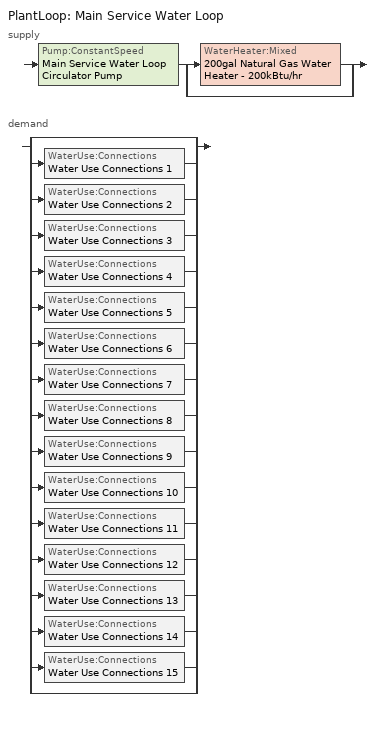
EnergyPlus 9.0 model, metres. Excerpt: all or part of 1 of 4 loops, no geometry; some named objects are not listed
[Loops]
PlantLoop 'Main Service Water Loop'
 supply: Pump:ConstantSpeed 'Main Service Water Loop Circulator Pump' > split
  | WaterHeater:Mixed '200gal Natural Gas Water Heater - 200kBtu/hr'
  | bypass
 demand: split
  | bypass
  | WaterUse:Connections 'Water Use Connections 1'
  | WaterUse:Connections 'Water Use Connections 2'
  | WaterUse:Connections 'Water Use Connections 3'
  | WaterUse:Connections 'Water Use Connections 4'
  | WaterUse:Connections 'Water Use Connections 5'
  | WaterUse:Connections 'Water Use Connections 6'
  | WaterUse:Connections 'Water Use Connections 7'
  | WaterUse:Connections 'Water Use Connections 8'
  | WaterUse:Connections 'Water Use Connections 9'
  | WaterUse:Connections 'Water Use Connections 10'
  | WaterUse:Connections 'Water Use Connections 11'
  | WaterUse:Connections 'Water Use Connections 12'
  | WaterUse:Connections 'Water Use Connections 13'
  | WaterUse:Connections 'Water Use Connections 14'
  | WaterUse:Connections 'Water Use Connections 15'
  | bypass
[SetpointManager:Scheduled]
Service hot water setpoint manager: Control Variable=Temperature; Schedule=Service Water Loop Temp - 140F
[PlantLoop]
Main Service Water Loop: Fluid Type=Water; Plant Equipment Operation Scheme=Main Service Water Loop Operation Schemes; Maximum Loop Temperature {C}=60; Minimum Loop Temperature {C}=10; Maximum Loop Flow Rate {m3/s}=Autosize; Minimum Loop Flow Rate {m3/s}=0; Plant Loop Volume {m3}=Autocalculate; Load Distribution Scheme=Optimal; Plant Loop Demand Calculation Scheme=SingleSetpoint
[Sizing:Plant]
Main Service Water Loop: Loop Type=Heating; Design Loop Exit Temperature {C}=60; Loop Design Temperature Difference {deltaC}=5; Sizing Option=NonCoincident; Zone Timesteps in Averaging Window=1; Coincident Sizing Factor Mode=None
[Pump:ConstantSpeed]
Main Service Water Loop Circulator Pump: Design Flow Rate {m3/s}=Autosize; Design Pump Head {Pa}=29891; Design Power Consumption {W}=Autosize; Motor Efficiency=0.3; Fraction of Motor Inefficiencies to Fluid Stream=0; Pump Control Type=Intermittent; Design Power Sizing Method=PowerPerFlowPerPressure; Design Electric Power per Unit Flow Rate {W/(m3/s)}=348701.1; Design Shaft Power per Unit Flow Rate per Unit Head=1.28205
[PlantEquipmentOperationSchemes]
Main Service Water Loop Operation Schemes: Control Scheme Object Type 1=PlantEquipmentOperation:HeatingLoad; Control Scheme Name 1=Main Service Water Loop Heating Operation Scheme; Control Scheme Schedule Name 1=Always On Discrete
[PlantEquipmentOperation:HeatingLoad]
Main Service Water Loop Heating Operation Scheme: Load Range Lower Limit 1 {W}=0; Load Range Upper Limit 1 {W}=1000000000; Range Equipment List Name 1=Main Service Water Loop Heating Equipment List
[PlantEquipmentList]
Main Service Water Loop Heating Equipment List: WaterHeater:Mixed, 200gal Natural Gas Water Heater - 200kBtu/hr
[WaterHeater:Mixed]
200gal Natural Gas Water Heater - 200kBtu/hr: Tank Volume {m3}=0.757082; Setpoint Temperature Schedule=Service Water Loop Temp - 140F; Deadband Temperature Difference {deltaC}=2; Maximum Temperature Limit {C}=60; Heater Control Type=Cycle; Heater Maximum Capacity {W}=58614.2; Heater Ignition Minimum Flow Rate {m3/s}=0; Heater Ignition Delay {s}=0; Heater Fuel Type=NaturalGas; Heater Thermal Efficiency=0.78; Off Cycle Parasitic Fuel Consumption Rate {W}=7639.61; Off Cycle Parasitic Fuel Type=NaturalGas; Off Cycle Parasitic Heat Fraction to Tank=0.8; On Cycle Parasitic Fuel Consumption Rate {W}=7639.61; On Cycle Parasitic Fuel Type=NaturalGas; On Cycle Parasitic Heat Fraction to Tank=0; Ambient Temperature Indicator=Zone; Ambient Temperature Zone=Floor 3 Mechanical ZN; Off Cycle Loss Coefficient to Ambient Temperature {W/K}=6; Off Cycle Loss Fraction to Zone=1; On Cycle Loss Coefficient to Ambient Temperature {W/K}=6; On Cycle Loss Fraction to Zone=1; Use Side Effectiveness=1; Source Side Effectiveness=1; Use Side Design Flow Rate {m3/s}=Autosize; Source Side Design Flow Rate {m3/s}=Autosize; Indirect Water Heating Recovery Time {hr}=1.5; Source Side Flow Control Mode=IndirectHeatPrimarySetpoint
[WaterUse:Connections]
Name | Water Use Equipment Name 1
Water Use Connections 1 | Floor 1 Anesthesia Service Water Use 0.03gpm
Water Use Connections 2 | Floor 1 MRI Room Service Water Use 0.03gpm
Water Use Connections 3 | Floor 1 MRI Control Room Service Water Use 0.03gpm
Water Use Connections 4 | Floor 1 Operating Room 1 Service Water Use 0.19gpm
Water Use Connections 5 | Floor 1 Operating Room 2 Service Water Use 0.2gpm
Water Use Connections 6 | Floor 1 Operating Room 3 Service Water Use 0.2gpm
Water Use Connections 7 | Floor 1 PACU Service Water Use 0.01gpm
Water Use Connections 8 | Floor 1 Recovery Room Service Water Use 0.06gpm
Water Use Connections 9 | Floor 1 Step Down Service Water Use 0.03gpm
Water Use Connections 10 | Floor 3 Physical Therapy 1 Service Water Use 0.05gpm
Water Use Connections 11 | Floor 3 Physical Therapy 2 Service Water Use 0.02gpm
Water Use Connections 12 | Floor 1 Pre-Op Room 1 Service Water Use 0.02gpm
Water Use Connections 13 | Floor 1 Pre-Op Room 2 Service Water Use 0.04gpm
Water Use Connections 14 | Floor 1 Procedure Room Service Water Use 0.03gpm
Water Use Connections 15 | Floor 2 X-Ray Service Water Use 0.03gpm
[WaterUse:Equipment] Flow Rate Fraction Schedule=OutPatientHealthCare BLDG_SWH_SCH; Sensible Fraction Schedule=Fraction Sensible - 0.2; Latent Fraction Schedule=Fraction Latent - 0.05
Name | Peak Flow Rate {m3/s} | Target Temperature Schedule
Floor 1 Anesthesia Service Water Use 0.03gpm | 2.10301e-06 | Mixed Water At Faucet Temp - 140F
Floor 1 MRI Room Service Water Use 0.03gpm | 2.10301e-06 | Mixed Water At Faucet Temp - 140F 1
Floor 1 MRI Control Room Service Water Use 0.03gpm | 2.10301e-06 | Mixed Water At Faucet Temp - 140F 2
Floor 1 Operating Room 1 Service Water Use 0.19gpm | 1.22972e-05 | Mixed Water At Faucet Temp - 140F 3
Floor 1 Operating Room 2 Service Water Use 0.2gpm | 1.28319e-05 | Mixed Water At Faucet Temp - 140F 4
Floor 1 Operating Room 3 Service Water Use 0.2gpm | 1.2725e-05 | Mixed Water At Faucet Temp - 140F 5
Floor 1 PACU Service Water Use 0.01gpm | 7.18749e-07 | Mixed Water At Faucet Temp - 140F 6
Floor 1 Recovery Room Service Water Use 0.06gpm | 3.59375e-06 | Mixed Water At Faucet Temp - 140F 7
Floor 1 Step Down Service Water Use 0.03gpm | 1.99653e-06 | Mixed Water At Faucet Temp - 140F 8
Floor 3 Physical Therapy 1 Service Water Use 0.05gpm | 2.88997e-06 | Mixed Water At Faucet Temp - 140F 9
Floor 3 Physical Therapy 2 Service Water Use 0.02gpm | 1.31605e-06 | Mixed Water At Faucet Temp - 140F 10
Floor 1 Pre-Op Room 1 Service Water Use 0.02gpm | 1.50842e-06 | Mixed Water At Faucet Temp - 140F 11
Floor 1 Pre-Op Room 2 Service Water Use 0.04gpm | 2.69759e-06 | Mixed Water At Faucet Temp - 140F 12
Floor 1 Procedure Room Service Water Use 0.03gpm | 2.10301e-06 | Mixed Water At Faucet Temp - 140F 13
Floor 2 X-Ray Service Water Use 0.03gpm | 2.10301e-06 | Mixed Water At Faucet Temp - 140F 14
[Schedule:Day:Interval]
Fraction Latent - 0.05 Default: No, 24:00, 0.05
Fraction Sensible - 0.2 Default: No, 24:00, 0.2
Mixed Water At Faucet Temp - 140F Default; Mixed Water At Faucet Temp - 140F Default 1; Mixed Water At Faucet Temp - 140F Default 10; Mixed Water At Faucet Temp - 140F Default 11; Mixed Water At Faucet Temp - 140F Default 12; Mixed Water At Faucet Temp - 140F Default 13; Mixed Water At Faucet Temp - 140F Default 14; Mixed Water At Faucet Temp - 140F Default 2; Mixed Water At Faucet Temp - 140F Default 3; Mixed Water At Faucet Temp - 140F Default 4; Mixed Water At Faucet Temp - 140F Default 5; Mixed Water At Faucet Temp - 140F Default 6; Mixed Water At Faucet Temp - 140F Default 7; Mixed Water At Faucet Temp - 140F Default 8; Mixed Water At Faucet Temp - 140F Default 9; Service Water Loop Temp - 140F Default: No, 24:00, 60
OutPatientHealthCare BLDG_SWH_SCH Default: No, 08:00, 0, 17:00, 0.01, 24:00, 0
OutPatientHealthCare BLDG_SWH_SCH SmrDsn|Wkdy Day; OutPatientHealthCare BLDG_SWH_SCH Summer Design Day: No, 07:00, 0.01, 08:00, 0.17, 09:00, 0.58, 10:00, 0.66, 11:00, 0.78, 12:00, 0.82, 13:00, 0.71, 14:00, 0.82, 15:00, 0.78, 16:00, 0.74, 17:00, 0.63, 18:00, 0.41, 21:00, 0.18, 22:00, 0.1, 24:00, 0.01
OutPatientHealthCare BLDG_SWH_SCH Winter Design Day; OutPatientHealthCare BLDG_SWH_SCH WntrDsn|Sat Day: No, 08:00, 0.01, 09:00, 0.2, 10:00, 0.28, 12:00, 0.3, 14:00, 0.24, 17:00, 0.23, 18:00, 0.1, 24:00, 0.01
[Schedule:Week:Daily]
Fraction Latent - 0.05 Week Rule - Jan1-Dec31: Fraction Latent - 0.05 Default, Fraction Latent - 0.05 Default, Fraction Latent - 0.05 Default, Fraction Latent - 0.05 Default, Fraction Latent - 0.05 Default, Fraction Latent - 0.05 Default, Fraction Latent - 0.05 Default, Fraction Latent - 0.05 Default, Fraction Latent - 0.05 Default, Fraction Latent - 0.05 Default, Fraction Latent - 0.05 Default, Fraction Latent - 0.05 Default
Fraction Sensible - 0.2 Week Rule - Jan1-Dec31: Fraction Sensible - 0.2 Default, Fraction Sensible - 0.2 Default, Fraction Sensible - 0.2 Default, Fraction Sensible - 0.2 Default, Fraction Sensible - 0.2 Default, Fraction Sensible - 0.2 Default, Fraction Sensible - 0.2 Default, Fraction Sensible - 0.2 Default, Fraction Sensible - 0.2 Default, Fraction Sensible - 0.2 Default, Fraction Sensible - 0.2 Default, Fraction Sensible - 0.2 Default
Mixed Water At Faucet Temp - 140F Week Rule - Jan1-Dec31: Mixed Water At Faucet Temp - 140F Default, Mixed Water At Faucet Temp - 140F Default, Mixed Water At Faucet Temp - 140F Default, Mixed Water At Faucet Temp - 140F Default, Mixed Water At Faucet Temp - 140F Default, Mixed Water At Faucet Temp - 140F Default, Mixed Water At Faucet Temp - 140F Default, Mixed Water At Faucet Temp - 140F Default, Mixed Water At Faucet Temp - 140F Default, Mixed Water At Faucet Temp - 140F Default, Mixed Water At Faucet Temp - 140F Default, Mixed Water At Faucet Temp - 140F Default
Mixed Water At Faucet Temp - 140F 1 Week Rule - Jan1-Dec31: Mixed Water At Faucet Temp - 140F Default 1, Mixed Water At Faucet Temp - 140F Default 1, Mixed Water At Faucet Temp - 140F Default 1, Mixed Water At Faucet Temp - 140F Default 1, Mixed Water At Faucet Temp - 140F Default 1, Mixed Water At Faucet Temp - 140F Default 1, Mixed Water At Faucet Temp - 140F Default 1, Mixed Water At Faucet Temp - 140F Default 1, Mixed Water At Faucet Temp - 140F Default 1, Mixed Water At Faucet Temp - 140F Default 1, Mixed Water At Faucet Temp - 140F Default 1, Mixed Water At Faucet Temp - 140F Default 1
Mixed Water At Faucet Temp - 140F 10 Week Rule - Jan1-Dec31: Mixed Water At Faucet Temp - 140F Default 10, Mixed Water At Faucet Temp - 140F Default 10, Mixed Water At Faucet Temp - 140F Default 10, Mixed Water At Faucet Temp - 140F Default 10, Mixed Water At Faucet Temp - 140F Default 10, Mixed Water At Faucet Temp - 140F Default 10, Mixed Water At Faucet Temp - 140F Default 10, Mixed Water At Faucet Temp - 140F Default 10, Mixed Water At Faucet Temp - 140F Default 10, Mixed Water At Faucet Temp - 140F Default 10, Mixed Water At Faucet Temp - 140F Default 10, Mixed Water At Faucet Temp - 140F Default 10
Mixed Water At Faucet Temp - 140F 11 Week Rule - Jan1-Dec31: Mixed Water At Faucet Temp - 140F Default 11, Mixed Water At Faucet Temp - 140F Default 11, Mixed Water At Faucet Temp - 140F Default 11, Mixed Water At Faucet Temp - 140F Default 11, Mixed Water At Faucet Temp - 140F Default 11, Mixed Water At Faucet Temp - 140F Default 11, Mixed Water At Faucet Temp - 140F Default 11, Mixed Water At Faucet Temp - 140F Default 11, Mixed Water At Faucet Temp - 140F Default 11, Mixed Water At Faucet Temp - 140F Default 11, Mixed Water At Faucet Temp - 140F Default 11, Mixed Water At Faucet Temp - 140F Default 11
Mixed Water At Faucet Temp - 140F 12 Week Rule - Jan1-Dec31: Mixed Water At Faucet Temp - 140F Default 12, Mixed Water At Faucet Temp - 140F Default 12, Mixed Water At Faucet Temp - 140F Default 12, Mixed Water At Faucet Temp - 140F Default 12, Mixed Water At Faucet Temp - 140F Default 12, Mixed Water At Faucet Temp - 140F Default 12, Mixed Water At Faucet Temp - 140F Default 12, Mixed Water At Faucet Temp - 140F Default 12, Mixed Water At Faucet Temp - 140F Default 12, Mixed Water At Faucet Temp - 140F Default 12, Mixed Water At Faucet Temp - 140F Default 12, Mixed Water At Faucet Temp - 140F Default 12
Mixed Water At Faucet Temp - 140F 13 Week Rule - Jan1-Dec31: Mixed Water At Faucet Temp - 140F Default 13, Mixed Water At Faucet Temp - 140F Default 13, Mixed Water At Faucet Temp - 140F Default 13, Mixed Water At Faucet Temp - 140F Default 13, Mixed Water At Faucet Temp - 140F Default 13, Mixed Water At Faucet Temp - 140F Default 13, Mixed Water At Faucet Temp - 140F Default 13, Mixed Water At Faucet Temp - 140F Default 13, Mixed Water At Faucet Temp - 140F Default 13, Mixed Water At Faucet Temp - 140F Default 13, Mixed Water At Faucet Temp - 140F Default 13, Mixed Water At Faucet Temp - 140F Default 13
Mixed Water At Faucet Temp - 140F 14 Week Rule - Jan1-Dec31: Mixed Water At Faucet Temp - 140F Default 14, Mixed Water At Faucet Temp - 140F Default 14, Mixed Water At Faucet Temp - 140F Default 14, Mixed Water At Faucet Temp - 140F Default 14, Mixed Water At Faucet Temp - 140F Default 14, Mixed Water At Faucet Temp - 140F Default 14, Mixed Water At Faucet Temp - 140F Default 14, Mixed Water At Faucet Temp - 140F Default 14, Mixed Water At Faucet Temp - 140F Default 14, Mixed Water At Faucet Temp - 140F Default 14, Mixed Water At Faucet Temp - 140F Default 14, Mixed Water At Faucet Temp - 140F Default 14
Mixed Water At Faucet Temp - 140F 2 Week Rule - Jan1-Dec31: Mixed Water At Faucet Temp - 140F Default 2, Mixed Water At Faucet Temp - 140F Default 2, Mixed Water At Faucet Temp - 140F Default 2, Mixed Water At Faucet Temp - 140F Default 2, Mixed Water At Faucet Temp - 140F Default 2, Mixed Water At Faucet Temp - 140F Default 2, Mixed Water At Faucet Temp - 140F Default 2, Mixed Water At Faucet Temp - 140F Default 2, Mixed Water At Faucet Temp - 140F Default 2, Mixed Water At Faucet Temp - 140F Default 2, Mixed Water At Faucet Temp - 140F Default 2, Mixed Water At Faucet Temp - 140F Default 2
Mixed Water At Faucet Temp - 140F 3 Week Rule - Jan1-Dec31: Mixed Water At Faucet Temp - 140F Default 3, Mixed Water At Faucet Temp - 140F Default 3, Mixed Water At Faucet Temp - 140F Default 3, Mixed Water At Faucet Temp - 140F Default 3, Mixed Water At Faucet Temp - 140F Default 3, Mixed Water At Faucet Temp - 140F Default 3, Mixed Water At Faucet Temp - 140F Default 3, Mixed Water At Faucet Temp - 140F Default 3, Mixed Water At Faucet Temp - 140F Default 3, Mixed Water At Faucet Temp - 140F Default 3, Mixed Water At Faucet Temp - 140F Default 3, Mixed Water At Faucet Temp - 140F Default 3
Mixed Water At Faucet Temp - 140F 4 Week Rule - Jan1-Dec31: Mixed Water At Faucet Temp - 140F Default 4, Mixed Water At Faucet Temp - 140F Default 4, Mixed Water At Faucet Temp - 140F Default 4, Mixed Water At Faucet Temp - 140F Default 4, Mixed Water At Faucet Temp - 140F Default 4, Mixed Water At Faucet Temp - 140F Default 4, Mixed Water At Faucet Temp - 140F Default 4, Mixed Water At Faucet Temp - 140F Default 4, Mixed Water At Faucet Temp - 140F Default 4, Mixed Water At Faucet Temp - 140F Default 4, Mixed Water At Faucet Temp - 140F Default 4, Mixed Water At Faucet Temp - 140F Default 4
Mixed Water At Faucet Temp - 140F 5 Week Rule - Jan1-Dec31: Mixed Water At Faucet Temp - 140F Default 5, Mixed Water At Faucet Temp - 140F Default 5, Mixed Water At Faucet Temp - 140F Default 5, Mixed Water At Faucet Temp - 140F Default 5, Mixed Water At Faucet Temp - 140F Default 5, Mixed Water At Faucet Temp - 140F Default 5, Mixed Water At Faucet Temp - 140F Default 5, Mixed Water At Faucet Temp - 140F Default 5, Mixed Water At Faucet Temp - 140F Default 5, Mixed Water At Faucet Temp - 140F Default 5, Mixed Water At Faucet Temp - 140F Default 5, Mixed Water At Faucet Temp - 140F Default 5
Mixed Water At Faucet Temp - 140F 6 Week Rule - Jan1-Dec31: Mixed Water At Faucet Temp - 140F Default 6, Mixed Water At Faucet Temp - 140F Default 6, Mixed Water At Faucet Temp - 140F Default 6, Mixed Water At Faucet Temp - 140F Default 6, Mixed Water At Faucet Temp - 140F Default 6, Mixed Water At Faucet Temp - 140F Default 6, Mixed Water At Faucet Temp - 140F Default 6, Mixed Water At Faucet Temp - 140F Default 6, Mixed Water At Faucet Temp - 140F Default 6, Mixed Water At Faucet Temp - 140F Default 6, Mixed Water At Faucet Temp - 140F Default 6, Mixed Water At Faucet Temp - 140F Default 6
Mixed Water At Faucet Temp - 140F 7 Week Rule - Jan1-Dec31: Mixed Water At Faucet Temp - 140F Default 7, Mixed Water At Faucet Temp - 140F Default 7, Mixed Water At Faucet Temp - 140F Default 7, Mixed Water At Faucet Temp - 140F Default 7, Mixed Water At Faucet Temp - 140F Default 7, Mixed Water At Faucet Temp - 140F Default 7, Mixed Water At Faucet Temp - 140F Default 7, Mixed Water At Faucet Temp - 140F Default 7, Mixed Water At Faucet Temp - 140F Default 7, Mixed Water At Faucet Temp - 140F Default 7, Mixed Water At Faucet Temp - 140F Default 7, Mixed Water At Faucet Temp - 140F Default 7
Mixed Water At Faucet Temp - 140F 8 Week Rule - Jan1-Dec31: Mixed Water At Faucet Temp - 140F Default 8, Mixed Water At Faucet Temp - 140F Default 8, Mixed Water At Faucet Temp - 140F Default 8, Mixed Water At Faucet Temp - 140F Default 8, Mixed Water At Faucet Temp - 140F Default 8, Mixed Water At Faucet Temp - 140F Default 8, Mixed Water At Faucet Temp - 140F Default 8, Mixed Water At Faucet Temp - 140F Default 8, Mixed Water At Faucet Temp - 140F Default 8, Mixed Water At Faucet Temp - 140F Default 8, Mixed Water At Faucet Temp - 140F Default 8, Mixed Water At Faucet Temp - 140F Default 8
Mixed Water At Faucet Temp - 140F 9 Week Rule - Jan1-Dec31: Mixed Water At Faucet Temp - 140F Default 9, Mixed Water At Faucet Temp - 140F Default 9, Mixed Water At Faucet Temp - 140F Default 9, Mixed Water At Faucet Temp - 140F Default 9, Mixed Water At Faucet Temp - 140F Default 9, Mixed Water At Faucet Temp - 140F Default 9, Mixed Water At Faucet Temp - 140F Default 9, Mixed Water At Faucet Temp - 140F Default 9, Mixed Water At Faucet Temp - 140F Default 9, Mixed Water At Faucet Temp - 140F Default 9, Mixed Water At Faucet Temp - 140F Default 9, Mixed Water At Faucet Temp - 140F Default 9
OutPatientHealthCare BLDG_SWH_SCH Week Rule - Jan1-Dec31: OutPatientHealthCare BLDG_SWH_SCH Default, OutPatientHealthCare BLDG_SWH_SCH SmrDsn|Wkdy Day, OutPatientHealthCare BLDG_SWH_SCH SmrDsn|Wkdy Day, OutPatientHealthCare BLDG_SWH_SCH SmrDsn|Wkdy Day, OutPatientHealthCare BLDG_SWH_SCH SmrDsn|Wkdy Day, OutPatientHealthCare BLDG_SWH_SCH SmrDsn|Wkdy Day, OutPatientHealthCare BLDG_SWH_SCH WntrDsn|Sat Day, OutPatientHealthCare BLDG_SWH_SCH Default, OutPatientHealthCare BLDG_SWH_SCH Summer Design Day, OutPatientHealthCare BLDG_SWH_SCH Winter Design Day, OutPatientHealthCare BLDG_SWH_SCH Default, OutPatientHealthCare BLDG_SWH_SCH Default
Service Water Loop Temp - 140F Week Rule - Jan1-Dec31: Service Water Loop Temp - 140F Default, Service Water Loop Temp - 140F Default, Service Water Loop Temp - 140F Default, Service Water Loop Temp - 140F Default, Service Water Loop Temp - 140F Default, Service Water Loop Temp - 140F Default, Service Water Loop Temp - 140F Default, Service Water Loop Temp - 140F Default, Service Water Loop Temp - 140F Default, Service Water Loop Temp - 140F Default, Service Water Loop Temp - 140F Default, Service Water Loop Temp - 140F Default
[Schedule:Year]
Fraction Latent - 0.05: Fraction Latent - 0.05 Week Rule - Jan1-Dec31, 1, 1, 12, 31
Fraction Sensible - 0.2: Fraction Sensible - 0.2 Week Rule - Jan1-Dec31, 1, 1, 12, 31
Mixed Water At Faucet Temp - 140F: Mixed Water At Faucet Temp - 140F Week Rule - Jan1-Dec31, 1, 1, 12, 31
Mixed Water At Faucet Temp - 140F 1: Mixed Water At Faucet Temp - 140F 1 Week Rule - Jan1-Dec31, 1, 1, 12, 31
Mixed Water At Faucet Temp - 140F 10: Mixed Water At Faucet Temp - 140F 10 Week Rule - Jan1-Dec31, 1, 1, 12, 31
Mixed Water At Faucet Temp - 140F 11: Mixed Water At Faucet Temp - 140F 11 Week Rule - Jan1-Dec31, 1, 1, 12, 31
Mixed Water At Faucet Temp - 140F 12: Mixed Water At Faucet Temp - 140F 12 Week Rule - Jan1-Dec31, 1, 1, 12, 31
Mixed Water At Faucet Temp - 140F 13: Mixed Water At Faucet Temp - 140F 13 Week Rule - Jan1-Dec31, 1, 1, 12, 31
Mixed Water At Faucet Temp - 140F 14: Mixed Water At Faucet Temp - 140F 14 Week Rule - Jan1-Dec31, 1, 1, 12, 31
Mixed Water At Faucet Temp - 140F 2: Mixed Water At Faucet Temp - 140F 2 Week Rule - Jan1-Dec31, 1, 1, 12, 31
Mixed Water At Faucet Temp - 140F 3: Mixed Water At Faucet Temp - 140F 3 Week Rule - Jan1-Dec31, 1, 1, 12, 31
Mixed Water At Faucet Temp - 140F 4: Mixed Water At Faucet Temp - 140F 4 Week Rule - Jan1-Dec31, 1, 1, 12, 31
Mixed Water At Faucet Temp - 140F 5: Mixed Water At Faucet Temp - 140F 5 Week Rule - Jan1-Dec31, 1, 1, 12, 31
Mixed Water At Faucet Temp - 140F 6: Mixed Water At Faucet Temp - 140F 6 Week Rule - Jan1-Dec31, 1, 1, 12, 31
Mixed Water At Faucet Temp - 140F 7: Mixed Water At Faucet Temp - 140F 7 Week Rule - Jan1-Dec31, 1, 1, 12, 31
Mixed Water At Faucet Temp - 140F 8: Mixed Water At Faucet Temp - 140F 8 Week Rule - Jan1-Dec31, 1, 1, 12, 31
Mixed Water At Faucet Temp - 140F 9: Mixed Water At Faucet Temp - 140F 9 Week Rule - Jan1-Dec31, 1, 1, 12, 31
OutPatientHealthCare BLDG_SWH_SCH: OutPatientHealthCare BLDG_SWH_SCH Week Rule - Jan1-Dec31, 1, 1, 12, 31
Service Water Loop Temp - 140F: Service Water Loop Temp - 140F Week Rule - Jan1-Dec31, 1, 1, 12, 31
[Schedule:Constant]
Always On Discrete: Hourly Value=1
